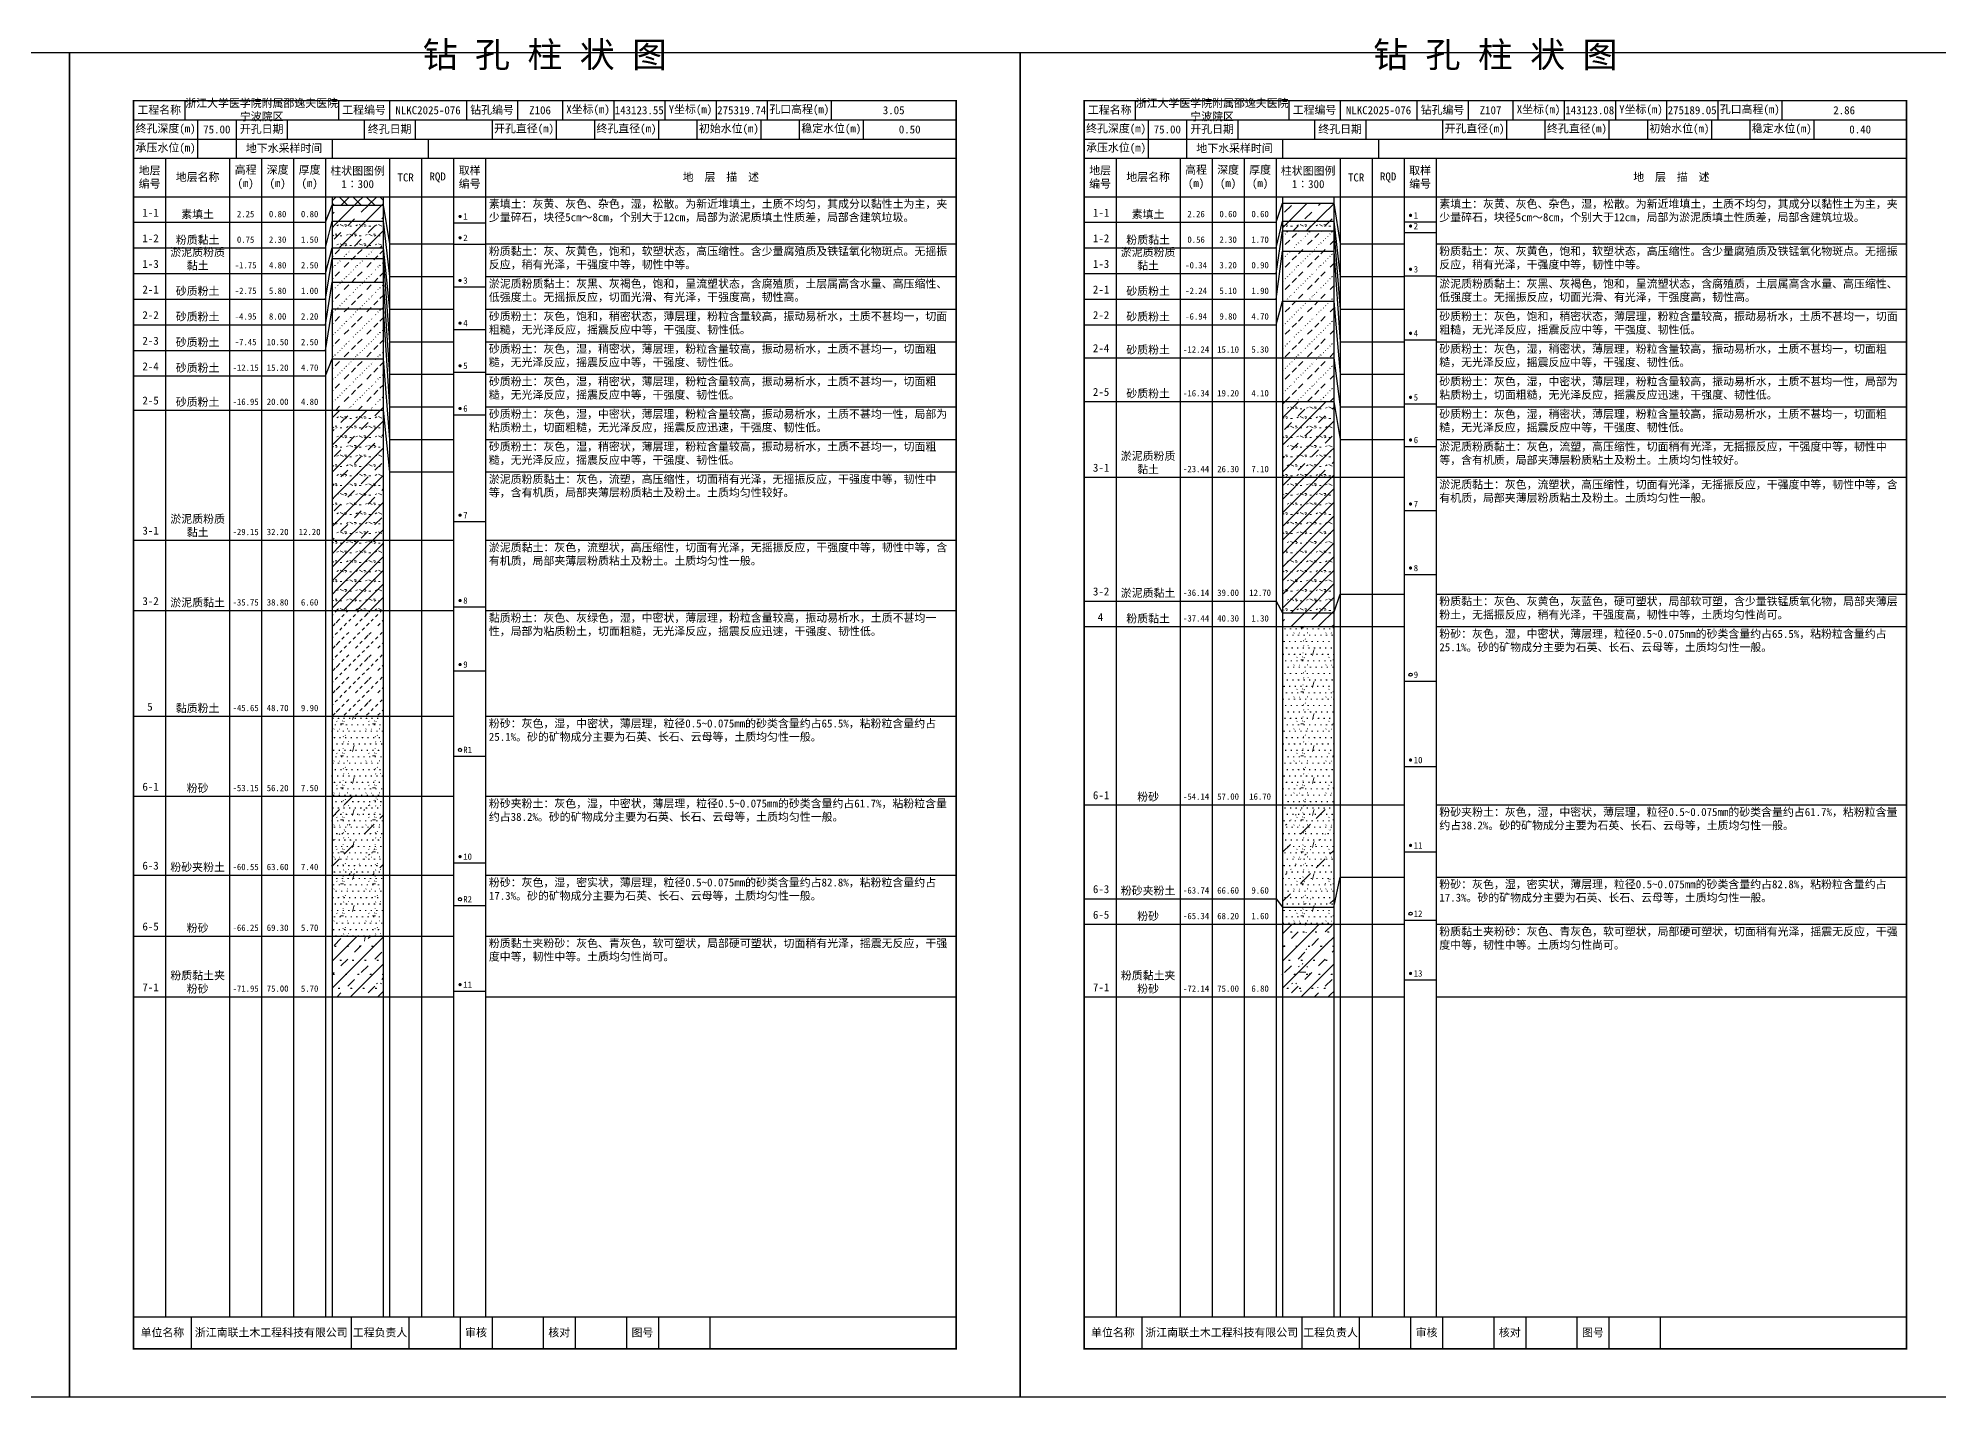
# Model space of a CAD drawing. Extents: x 297 to 65340, y 0 to 425.
# Drawn here: x 63845 to 64439, y 0 to 425 of the extents above; entities that cross this region are included whole.
import ezdxf
from ezdxf.enums import TextEntityAlignment as Align

# ---------------------------------------------------------------- set-up
doc = ezdxf.new("R2010")
doc.units = 0
doc.layers.get('0').update_dxf_attribs({"linetype": 'CONTINUOUS'})
doc.layers.add('FRAME', color=7, linetype='CONTINUOUS')
doc.layers.add('STRATUM', color=7, linetype='CONTINUOUS')
doc.layers.add('HATCH', color=7, linetype='CONTINUOUS', lineweight=13)
doc.styles.add('ST', font='')
doc.styles.get('ST').set_extended_font_data('SimSun')
pattern_1 = [(45, (0, 0), (-4.2426407, 4.2426407), [10, 0]), (45, (1.061, -3.182), (-2.12132034, 6.36396103), [3, -3])]
pattern_2 = [(45, (0, 0), (-4.2426407, 4.2426407), [10, 0]), (45, (1.061, -3.182), (-2.12132034, 6.36396103), [3, -3]), (26.565, (1.0741, -0.2536), (5.99982296, 5.99981224), [0.567, -12.849]), (0, (0.507, -0.2536), (0, 6), [0.567, -5.433]), (26.565, (-1.5813, 0), (5.99982296, 5.99981224), [0.567, -12.849]), (0, (-1.074, 0.2536), (0, 6), [0.567, -5.433]), (153.435, (0.5071, -0.2536), (-5.9998176, -5.36e-06), [1.134, -12.2826]), (26.565, (4.0741, 2.7464), (5.99982296, 5.99981224), [0.567, -12.849]), (0, (3.507, 2.7464), (0, 6), [0.567, -5.433]), (26.565, (1.4187, 3), (5.99982296, 5.99981224), [0.567, -12.849]), (0, (1.926, 3.2536), (0, 6), [0.567, -5.433]), (153.435, (3.5071, 2.7464), (-5.9998176, -5.36e-06), [1.134, -12.2826])]
pattern_3 = [(45.000006, (0, 0), (-7.3e-07, 6.99998237), [1.971956, -7.927535]), (45.000006, (2.813, 2.829), (-7.3e-07, 6.99998237), [1.99367, -7.905828]), (45.000006, (5.0675, 5.082), (-7.3e-07, 6.99998237), [1.813609, -8.085882]), (26.565052, (0, 3.5), (7.00000042, 7.00000017), [0.0965, -15.555976]), (36.869899, (0.7, 4.2), (6.999999835, 7.000000165), [0.197747, -34.802253]), (315.00001, (3.5, 6.976), (6.99998237, 1.22e-06), [0.033054, -9.866441]), (26.565052, (3.5, 0), (7.00000042, 7.00000017), [0.144749, -15.507727]), (26.565052, (4.2, 0.7), (7.00000042, 7.00000017), [0.10528, -15.547196]), (90.000004, (4.55, 1.05), (-7, -5e-07), [0.028767, -6.971233]), (26.565052, (4.9, 1.4), (7.00000042, 7.00000017), [0.091014, -31.213938]), (36.869899, (5.6, 2.1), (6.999999835, 7.000000165), [0.110692, -34.889308]), (45.000002, (6.3, 2.8), (-2.4e-07, 6.99998237), [0.109112, -9.790383]), (315.00001, (6.914, 3.548), (6.99998237, 1.22e-06), [0.033054, -9.866441]), (36.869898, (1.4, 4.9), (6.999999957, 7.000000043), [0.10224, -34.89776]), (53.130103, (2.1, 5.6), (13.999999763, 21.000000158), [0.134384, -34.865616]), (53.130103, (2.8, 6.3), (13.999999763, 21.000000158), [0.126246, -34.873754])]
pattern_4 = [(45, (0, 0), (-2.12132034, 2.12132034), [10, 0]), (26.565, (1.0741, -0.2536), (5.99982296, 5.99981224), [0.567, -12.849]), (0, (0.507, -0.2536), (0, 6), [0.567, -5.433]), (26.565, (-1.5813, 0), (5.99982296, 5.99981224), [0.567, -12.849]), (0, (-1.074, 0.2536), (0, 6), [0.567, -5.433]), (153.435, (0.5071, -0.2536), (-5.9998176, -5.36e-06), [1.134, -12.2826]), (26.565, (4.0741, 2.7464), (5.99982296, 5.99981224), [0.567, -12.849]), (0, (3.507, 2.7464), (0, 6), [0.567, -5.433]), (26.565, (1.4187, 3), (5.99982296, 5.99981224), [0.567, -12.849]), (0, (1.926, 3.2536), (0, 6), [0.567, -5.433]), (153.435, (3.5071, 2.7464), (-5.9998176, -5.36e-06), [1.134, -12.2826])]
pattern_5 = [(82.875, (-0.8346, -1.206), (0.00036925, 10.000176442), [0.08929, -80.53371]), (143.13, (-0.7336, -1.2818), (-29.99996427, 20.00005359), [0.12627, -49.87373]), (172.875, (-0.5564, -1.304), (-70.000245666, 9.999660329), [0.17857, -80.44443]), (206.565, (-0.378, -1.2147), (-9.99970493, -9.99968706), [0.19954, -22.16046]), (243.435, (-0.2887, -1.0363), (8.93e-06, -9.999696), [0.19954, -22.16146]), (255.964, (-0.1994, -0.679), (-0.00020004, -9.99950129), [0.36813, -40.86287]), (255.964, (0.1106, 0.561), (-0.00020004, -9.99950129), [1.27838, -39.95262]), (255.964, (0.179, 0.835), (-0.00020004, -9.99950129), [0.28235, -40.94865]), (216.87, (0.3694, 1.0892), (-9.999982136, -10.000017864), [0.12627, -49.87373]), (243.435, (0.2683, 1.0135), (8.93e-06, -9.999696), [0.19954, -22.16146]), (206.565, (0.548, 1.1785), (-9.99970493, -9.99968706), [0.19954, -22.16046]), (172.875, (0.725, 1.1563), (-70.000245666, 9.999660329), [0.17857, -80.44443]), (143.13, (0.826, 1.0806), (-29.99996427, 20.00005359), [0.12627, -49.87373]), (82.875, (0.815, 0.992), (0.00036925, 10.000176442), [0.08929, -80.53371]), (0, (-0.33, 0.34), (0, 10), [0.89286, -9.10714]), (0, (0.025, 0), (1, 2), [0, -1.75]), (0, (0, 0.025), (1, 2), [0, -1.75]), (0, (0, 0), (1, 2), [0, -1.75]), (0, (-0.025, 0), (1, 2), [0, -1.75]), (0, (0, -0.025), (1, 2), [0, -1.75])]
pattern_6 = [(45.000006, (0, 0), (-1.6e-06, 15.3999612), [4.3383032, -17.440577]), (45.000006, (6.188, 6.223), (-1.6e-06, 15.3999612), [4.386074, -17.3928216]), (45.000006, (11.148, 11.181), (-1.6e-06, 15.3999612), [3.9899398, -17.7889404]), (26.565052, (0, 7.7), (15.4000009, 15.4000004), [0.2123, -34.2231472]), (36.869899, (1.54, 9.24), (15.39999964, 15.40000036), [0.4350434, -76.5649566]), (315.00001, (7.7, 15.347), (15.3999612, 2.7e-06), [0.0727188, -21.7061702]), (26.565052, (7.7, 0), (15.4000009, 15.4000004), [0.3184478, -34.1169994]), (26.565052, (9.24, 1.54), (15.4000009, 15.4000004), [0.231616, -34.2038312]), (90.000004, (10.01, 2.31), (-15.4, -1e-06), [0.0632874, -15.3367126]), (26.565052, (10.78, 3.08), (15.4000009, 15.4000004), [0.200231, -68.6706636]), (36.869899, (12.32, 4.62), (15.39999964, 15.40000036), [0.2435224, -76.7564776]), (45.000002, (13.86, 6.16), (-5e-07, 15.3999612), [0.2400464, -21.5388426]), (315.00001, (15.211, 7.805), (15.3999612, 2.7e-06), [0.0727188, -21.7061702]), (36.869898, (3.08, 10.78), (15.3999999, 15.4000001), [0.224928, -76.775072]), (53.130103, (4.62, 12.32), (30.79999948, 46.20000035), [0.2956448, -76.7043552]), (53.130103, (6.16, 13.86), (30.79999948, 46.20000035), [0.2777412, -76.7222588])]
pattern_7 = [(82.875, (-1.8361, -2.6533), (0.00081235, 22.00038817), [0.196438, -177.174162]), (143.13, (-1.614, -2.82), (-65.9999214, 44.0001179), [0.277794, -109.722206]), (172.875, (-1.224, -2.8687), (-154.00054047, 21.99925272), [0.392854, -176.977746]), (206.565, (-0.831, -2.672), (-21.9993508, -21.9993115), [0.438988, -48.753012]), (243.435, (-0.635, -2.28), (1.96e-05, -21.9993312), [0.438988, -48.755212]), (255.964, (-0.4387, -1.494), (-0.0004401, -21.99890283), [0.809886, -89.898314]), (255.964, (0.2434, 1.2344), (-0.0004401, -21.99890283), [2.812436, -87.895764]), (255.964, (0.394, 1.837), (-0.0004401, -21.99890283), [0.62117, -90.08703]), (216.87, (0.8126, 2.3963), (-21.9999607, -22.0000393), [0.277794, -109.722206]), (243.435, (0.59, 2.23), (1.96e-05, -21.9993312), [0.438988, -48.755212]), (206.565, (1.205, 2.593), (-21.9993508, -21.9993115), [0.438988, -48.753012]), (172.875, (1.595, 2.544), (-154.00054047, 21.99925272), [0.392854, -176.977746]), (143.13, (1.8173, 2.3772), (-65.9999214, 44.0001179), [0.277794, -109.722206]), (82.875, (1.793, 2.1823), (0.00081235, 22.00038817), [0.196438, -177.174162]), (0, (-0.725, 0.748), (0, 22), [1.964292, -20.035708]), (0, (0.055, 0), (2.2, 4.4), [0, -3.85]), (0, (0, 0.055), (2.2, 4.4), [0, -3.85]), (0, (0, 0), (2.2, 4.4), [0, -3.85]), (0, (-0.055, 0), (2.2, 4.4), [0, -3.85]), (0, (0, -0.055), (2.2, 4.4), [0, -3.85])]

# ---------------------------------------------------------------- blocks, each defined once
blk = doc.blocks.new('SolidCircle')
at = {"const_width": 0.5}
blk.add_lwpolyline([(-0.25, 0, 1), (0.25, 0, 1)], format="xyb", close=True, dxfattribs=at)

msp = doc.modelspace()

# ---------------------------------------------------------------- hatches: boundary and pattern name
at = {"layer": 'HATCH'}
h = msp.add_hatch(dxfattribs=at)
h.set_pattern_fill('STT', color=256, style=0)
h.set_pattern_definition([(45, (0, 0), (-2.12132034, 2.12132034), [10, 0]), (135, (0, 0), (-2.12132034, -2.12132034), [10, 0])])
h.paths.add_polyline_path([(63953, 375), (63937, 375), (63937, 372.33), (63953, 372.33)])
h = msp.add_hatch(dxfattribs=at)
h.set_pattern_fill('FZNT', color=256, style=0)
h.set_pattern_definition(pattern_1)
h.paths.add_polyline_path([(63953, 372.33), (63937, 372.33), (63937, 367.33), (63953, 367.33)])
h = msp.add_hatch(dxfattribs=at)
h.set_pattern_fill('FZNT', color=256, style=0)
h.set_pattern_definition(pattern_1)
h.paths.add_polyline_path([(64250, 373), (64234, 373), (64234, 367.33), (64250, 367.33)])
h = msp.add_hatch(dxfattribs=at)
h.set_pattern_fill('YNFNT', color=256, style=0)
h.set_pattern_definition(pattern_2)
h.paths.add_polyline_path([(63953, 367.33), (63937, 367.33), (63937, 359), (63953, 359)])
h = msp.add_hatch(dxfattribs=at)
h.set_pattern_fill('YNFNT', color=256, style=0)
h.set_pattern_definition(pattern_2)
h.paths.add_polyline_path([(64250, 367.33), (64234, 367.33), (64234, 364.33), (64250, 364.33)])
h = msp.add_hatch(dxfattribs=at)
h.set_pattern_fill('SZFT', color=256, style=0)
h.set_pattern_definition(pattern_3)
h.paths.add_polyline_path([(64250, 364.33), (64234, 364.33), (64234, 358), (64250, 358)])
h = msp.add_hatch(dxfattribs=at)
h.set_pattern_fill('SZFT', color=256, style=0)
h.set_pattern_definition(pattern_3)
h.paths.add_polyline_path([(63953, 359), (63937, 359), (63937, 355.67), (63953, 355.67)])
h = msp.add_hatch(dxfattribs=at)
h.set_pattern_fill('SZFT', color=256, style=0)
h.set_pattern_definition(pattern_3)
h.paths.add_polyline_path([(64250, 358), (64234, 358), (64234, 342.33), (64250, 342.33)])
h = msp.add_hatch(dxfattribs=at)
h.set_pattern_fill('SZFT', color=256, style=0)
h.set_pattern_definition(pattern_3)
h.paths.add_polyline_path([(63953, 355.67), (63937, 355.67), (63937, 348.33), (63953, 348.33)])
h = msp.add_hatch(dxfattribs=at)
h.set_pattern_fill('SZFT', color=256, style=0)
h.set_pattern_definition(pattern_3)
h.paths.add_polyline_path([(63953, 348.33), (63937, 348.33), (63937, 340), (63953, 340)])
h = msp.add_hatch(dxfattribs=at)
h.set_pattern_fill('SZFT', color=256, style=0)
h.set_pattern_definition(pattern_3)
h.paths.add_polyline_path([(63953, 340), (63937, 340), (63937, 324.33), (63953, 324.33)])
h = msp.add_hatch(dxfattribs=at)
h.set_pattern_fill('SZFT', color=256, style=0)
h.set_pattern_definition(pattern_3)
h.paths.add_polyline_path([(64250, 342.33), (64234, 342.33), (64234, 324.67), (64250, 324.67)])
h = msp.add_hatch(dxfattribs=at)
h.set_pattern_fill('SZFT', color=256, style=0)
h.set_pattern_definition(pattern_3)
h.paths.add_polyline_path([(63953, 324.33), (63937, 324.33), (63937, 308.33), (63953, 308.33)])
h = msp.add_hatch(dxfattribs=at)
h.set_pattern_fill('SZFT', color=256, style=0)
h.set_pattern_definition(pattern_3)
h.paths.add_polyline_path([(64250, 324.67), (64234, 324.67), (64234, 311), (64250, 311)])
h = msp.add_hatch(dxfattribs=at)
h.set_pattern_fill('YNFNT', color=256, style=0)
h.set_pattern_definition(pattern_2)
h.paths.add_polyline_path([(64250, 311), (64234, 311), (64234, 287.33), (64250, 287.33)])
h = msp.add_hatch(dxfattribs=at)
h.set_pattern_fill('YNFNT', color=256, style=0)
h.set_pattern_definition(pattern_2)
h.paths.add_polyline_path([(63953, 308.33), (63937, 308.33), (63937, 267.67), (63953, 267.67)])
h = msp.add_hatch(dxfattribs=at)
h.set_pattern_fill('YNNT', color=256, style=0)
h.set_pattern_definition(pattern_4)
h.paths.add_polyline_path([(64250, 287.33), (64234, 287.33), (64234, 245), (64250, 245)])
h = msp.add_hatch(dxfattribs=at)
h.set_pattern_fill('YNNT', color=256, style=0)
h.set_pattern_definition(pattern_4)
h.paths.add_polyline_path([(63953, 267.67), (63937, 267.67), (63937, 245.67), (63953, 245.67)])
h = msp.add_hatch(dxfattribs=at)
h.set_pattern_fill('NZFT', color=256, style=0)
h.set_pattern_definition([(45.000005, (0, 0), (-6e-07, 6.99998237), [0.947297, -8.952198]), (45.000005, (1.4, 1.4), (-6e-07, 6.99998237), [0.986898, -8.912597]), (45.000005, (2.8, 2.8), (-6e-07, 6.99998237), [1.060182, -8.839313]), (45.000005, (4.2, 4.2), (-6e-07, 6.99998237), [0.949178, -8.950318]), (45.000005, (5.6, 5.6), (-6e-07, 6.99998237), [1.036501, -8.862994]), (45.000005, (3.5, 0), (-6e-07, 6.99998237), [1.013348, -8.886147]), (45.000005, (4.9, 1.4), (-6e-07, 6.99998237), [1.078956, -12.120371]), (45.000005, (6.3, 2.8), (-6e-07, 6.99998237), [0.998824, -8.900671]), (45.000003, (0.7, 4.2), (-3.7e-07, 6.99998237), [1.05533, -8.844165]), (45.000003, (2.1, 5.6), (-3.7e-07, 6.99998237), [1.036501, -8.862994])])
h.paths.add_polyline_path([(63953, 245.67), (63937, 245.67), (63937, 212.67), (63953, 212.67)])
h = msp.add_hatch(dxfattribs=at)
h.set_pattern_fill('FZNT', color=256, style=0)
h.set_pattern_definition(pattern_1)
h.paths.add_polyline_path([(64250, 245), (64234, 245), (64234, 240.67), (64250, 240.67)])
h = msp.add_hatch(dxfattribs=at)
h.set_pattern_fill('FS', color=256, style=0)
h.set_pattern_definition(pattern_5)
h.paths.add_polyline_path([(64250, 240.67), (64234, 240.67), (64234, 185), (64250, 185)])
h = msp.add_hatch(dxfattribs=at)
h.set_pattern_fill('FS', color=256, style=0)
h.set_pattern_definition(pattern_5)
h.paths.add_polyline_path([(63953, 212.67), (63937, 212.67), (63937, 187.67), (63953, 187.67)])
h = msp.add_hatch(dxfattribs=at)
h.set_pattern_fill('FS', color=256, style=0)
h.set_pattern_definition(pattern_5)
h.paths.add_polyline_path([(63953, 187.67), (63937, 187.67), (63937, 163), (63953, 163)])
h = msp.add_hatch(dxfattribs=at)
h.set_pattern_fill('SZFT', color=256, scale=2.2, style=0)
h.set_pattern_definition(pattern_6)
h.paths.add_polyline_path([(63953, 187.67), (63937, 187.67), (63937, 163), (63953, 163)])
h = msp.add_hatch(dxfattribs=at)
h.set_pattern_fill('FS', color=256, style=0)
h.set_pattern_definition(pattern_5)
h.paths.add_polyline_path([(64250, 185), (64234, 185), (64234, 153), (64250, 153)])
h = msp.add_hatch(dxfattribs=at)
h.set_pattern_fill('SZFT', color=256, scale=2.2, style=0)
h.set_pattern_definition(pattern_6)
h.paths.add_polyline_path([(64250, 185), (64234, 185), (64234, 153), (64250, 153)])
h = msp.add_hatch(dxfattribs=at)
h.set_pattern_fill('FS', color=256, style=0)
h.set_pattern_definition(pattern_5)
h.paths.add_polyline_path([(63953, 163), (63937, 163), (63937, 144), (63953, 144)])
h = msp.add_hatch(dxfattribs=at)
h.set_pattern_fill('FS', color=256, style=0)
h.set_pattern_definition(pattern_5)
h.paths.add_polyline_path([(64250, 153), (64234, 153), (64234, 147.67), (64250, 147.67)])
h = msp.add_hatch(dxfattribs=at)
h.set_pattern_fill('FZNT', color=256, style=0)
h.set_pattern_definition(pattern_1)
h.paths.add_polyline_path([(63953, 144), (63937, 144), (63937, 125), (63953, 125)])
h = msp.add_hatch(dxfattribs=at)
h.set_pattern_fill('FS', color=256, scale=2.2, style=0)
h.set_pattern_definition(pattern_7)
h.paths.add_polyline_path([(63953, 144), (63937, 144), (63937, 125), (63953, 125)])
h = msp.add_hatch(dxfattribs=at)
h.set_pattern_fill('FZNT', color=256, style=0)
h.set_pattern_definition(pattern_1)
h.paths.add_polyline_path([(64250, 147.67), (64234, 147.67), (64234, 125), (64250, 125)])
h = msp.add_hatch(dxfattribs=at)
h.set_pattern_fill('FS', color=256, scale=2.2, style=0)
h.set_pattern_definition(pattern_7)
h.paths.add_polyline_path([(64250, 147.67), (64234, 147.67), (64234, 125), (64250, 125)])

# ---------------------------------------------------------------- linework, layer by layer
at = {"layer": 'FRAME', "color": 245, "linetype": 'Continuous'}
for points in [[(63558, 0), (63855, 0), (63855, 420), (63558, 420)], [(63855, 0), (64152, 0), (64152, 420), (63855, 420)], [(64152, 0), (64449, 0), (64449, 420), (64152, 420)]]:
    msp.add_lwpolyline(points, close=True, dxfattribs=at)
at = {"layer": 'FRAME', "linetype": 'Continuous', "const_width": 0.5}
for points in [[(63875, 15), (64132, 15), (64132, 405), (63875, 405)], [(64172, 15), (64429, 15), (64429, 405), (64172, 405)]]:
    msp.add_lwpolyline(points, close=True, dxfattribs=at)
at = {"layer": 'FRAME', "color": 0, "linetype": 'Continuous'}
for points in [[(63891, 405), (63891, 399)], [(63939, 405), (63939, 399)], [(63955, 405), (63955, 399)], [(63979, 405), (63979, 399)], [(63995, 405), (63995, 399)], [(64009, 405), (64009, 399)], [(64025, 405), (64025, 399)], [(64041, 405), (64041, 399)], [(64057, 405), (64057, 399)], [(64073, 405), (64073, 399)], [(64093, 405), (64093, 399)], [(64132, 405), (64132, 399)], [(64188, 405), (64188, 399)], [(64236, 405), (64236, 399)], [(64252, 405), (64252, 399)], [(64276, 405), (64276, 399)], [(64292, 405), (64292, 399)], [(64306, 405), (64306, 399)], [(64322, 405), (64322, 399)], [(64338, 405), (64338, 399)], [(64354, 405), (64354, 399)], [(64370, 405), (64370, 399)], [(64390, 405), (64390, 399)], [(64429, 405), (64429, 399)], [(63875, 399), (64132, 399)], [(63895, 399), (63895, 393)], [(63907, 399), (63907, 393)], [(63923, 399), (63923, 393)], [(63947, 399), (63947, 393)], [(63963, 399), (63963, 393)], [(63987, 399), (63987, 393)], [(64007, 399), (64007, 393)], [(64019, 399), (64019, 393)], [(64039, 399), (64039, 393)], [(64051, 399), (64051, 393)], [(64071, 399), (64071, 393)], [(64083, 399), (64083, 393)], [(64103, 399), (64103, 393)], [(64132, 399), (64132, 393)], [(64172, 399), (64429, 399)], [(64192, 399), (64192, 393)], [(64204, 399), (64204, 393)], [(64220, 399), (64220, 393)], [(64244, 399), (64244, 393)], [(64260, 399), (64260, 393)], [(64284, 399), (64284, 393)], [(64304, 399), (64304, 393)], [(64316, 399), (64316, 393)], [(64336, 399), (64336, 393)], [(64348, 399), (64348, 393)], [(64368, 399), (64368, 393)], [(64380, 399), (64380, 393)], [(64400, 399), (64400, 393)], [(64429, 399), (64429, 393)], [(63875, 393), (64132, 393)], [(63895, 393), (63895, 387)], [(63907, 393), (63907, 387)], [(63937, 393), (63937, 387)], [(63967, 393), (63967, 387)], [(64172, 393), (64429, 393)], [(64192, 393), (64192, 387)], [(64204, 393), (64204, 387)], [(64234, 393), (64234, 387)], [(64264, 393), (64264, 387)], [(63875, 387), (64132, 387)], [(63885, 387), (63885, 25)], [(63905, 387), (63905, 25)], [(63915, 387), (63915, 25)], [(63925, 387), (63925, 25)], [(63935, 387), (63935, 25)], [(63955, 387), (63955, 25)], [(63965, 387), (63965, 25)], [(63975, 387), (63975, 25)], [(63985, 387), (63985, 25)], [(64132, 387), (64132, 25)], [(64172, 387), (64429, 387)], [(64182, 387), (64182, 25)], [(64202, 387), (64202, 25)], [(64212, 387), (64212, 25)], [(64222, 387), (64222, 25)], [(64232, 387), (64232, 25)], [(64252, 387), (64252, 25)], [(64262, 387), (64262, 25)], [(64272, 387), (64272, 25)], [(64282, 387), (64282, 25)], [(64429, 387), (64429, 25)], [(63875, 375), (64132, 375)], [(63937, 375), (63937, 25)], [(63953, 375), (63953, 25)], [(64172, 375), (64429, 375)], [(64234, 375), (64234, 25)], [(64250, 375), (64250, 25)], [(63875, 25), (64132, 25)], [(63893, 25), (63893, 15)], [(63943, 25), (63943, 15)], [(63961, 25), (63961, 15)], [(63977, 25), (63977, 15)], [(63987, 25), (63987, 15)], [(64003, 25), (64003, 15)], [(64013, 25), (64013, 15)], [(64029, 25), (64029, 15)], [(64039, 25), (64039, 15)], [(64055, 25), (64055, 15)], [(64172, 25), (64429, 25)], [(64190, 25), (64190, 15)], [(64240, 25), (64240, 15)], [(64258, 25), (64258, 15)], [(64274, 25), (64274, 15)], [(64284, 25), (64284, 15)], [(64300, 25), (64300, 15)], [(64310, 25), (64310, 15)], [(64326, 25), (64326, 15)], [(64336, 25), (64336, 15)], [(64352, 25), (64352, 15)]]:
    msp.add_lwpolyline(points, dxfattribs=at)
at = {"layer": 'STRATUM', "linetype": 'Continuous'}
for points in [[(63935, 367), (63937, 372.33), (63953, 372.33), (63955, 360.23)], [(64232, 367), (64234, 373), (64250, 373), (64252, 360.23)], [(63875, 367), (63885, 367)], [(63885, 367), (63905, 367)], [(63905, 367), (63915, 367)], [(63915, 367), (63925, 367)], [(63925, 367), (63935, 367)], [(63935, 359), (63937, 367.33), (63953, 367.33), (63955, 350.06)], [(63975, 366.83), (63985, 366.83)], [(64172, 367), (64182, 367)], [(64182, 367), (64202, 367)], [(64202, 367), (64212, 367)], [(64212, 367), (64222, 367)], [(64222, 367), (64232, 367)], [(64232, 359), (64234, 367.33), (64250, 367.33), (64252, 350.06)], [(64232, 351), (64234, 364.33), (64250, 364.33), (64252, 339.88)], [(64272, 367.17), (64282, 367.17)], [(64272, 363.83), (64282, 363.83)], [(63875, 359), (63885, 359)], [(63885, 359), (63905, 359)], [(63905, 359), (63915, 359)], [(63915, 359), (63925, 359)], [(63925, 359), (63935, 359)], [(63935, 351), (63937, 359), (63953, 359), (63955, 339.88)], [(63955, 360.23), (63965, 360.23)], [(63965, 360.23), (63975, 360.23)], [(63975, 360.17), (63985, 360.17)], [(63985, 360.23), (64132, 360.23)], [(64172, 359), (64182, 359)], [(64182, 359), (64202, 359)], [(64202, 359), (64212, 359)], [(64212, 359), (64222, 359)], [(64222, 359), (64232, 359)], [(64232, 343), (64234, 358), (64250, 358), (64252, 329.7)], [(64252, 360.23), (64262, 360.23)], [(64262, 360.23), (64272, 360.23)], [(64282, 360.23), (64429, 360.23)], [(63875, 351), (63885, 351)], [(63885, 351), (63905, 351)], [(63905, 351), (63915, 351)], [(63915, 351), (63925, 351)], [(63925, 351), (63935, 351)], [(63935, 343), (63937, 355.67), (63953, 355.67), (63955, 329.7)], [(64172, 351), (64182, 351)], [(64182, 351), (64202, 351)], [(64202, 351), (64212, 351)], [(64212, 351), (64222, 351)], [(64222, 351), (64232, 351)], [(63935, 335), (63937, 348.33), (63953, 348.33), (63955, 319.53)], [(63955, 350.06), (63965, 350.06)], [(63965, 350.06), (63975, 350.06)], [(63975, 346.83), (63985, 346.83)], [(63985, 350.06), (64132, 350.06)], [(64252, 350.06), (64262, 350.06)], [(64262, 350.06), (64272, 350.06)], [(64272, 350.33), (64282, 350.33)], [(64282, 350.06), (64429, 350.06)], [(63875, 343), (63885, 343)], [(63885, 343), (63905, 343)], [(63905, 343), (63915, 343)], [(63915, 343), (63925, 343)], [(63925, 343), (63935, 343)], [(63935, 327), (63937, 340), (63953, 340), (63955, 309.35)], [(63955, 339.88), (63965, 339.88)], [(63965, 339.88), (63975, 339.88)], [(63985, 339.88), (64132, 339.88)], [(64172, 343), (64182, 343)], [(64182, 343), (64202, 343)], [(64202, 343), (64212, 343)], [(64212, 343), (64222, 343)], [(64222, 343), (64232, 343)], [(64232, 335), (64234, 342.33), (64250, 342.33), (64252, 319.53)], [(64252, 339.88), (64262, 339.88)], [(64262, 339.88), (64272, 339.88)], [(64282, 339.88), (64429, 339.88)], [(63875, 335), (63885, 335)], [(63885, 335), (63905, 335)], [(63905, 335), (63915, 335)], [(63915, 335), (63925, 335)], [(63925, 335), (63935, 335)], [(63975, 333.5), (63985, 333.5)], [(64172, 335), (64182, 335)], [(64182, 335), (64202, 335)], [(64202, 335), (64212, 335)], [(64212, 335), (64222, 335)], [(64222, 335), (64232, 335)], [(63875, 327), (63885, 327)], [(63885, 327), (63905, 327)], [(63905, 327), (63915, 327)], [(63915, 327), (63925, 327)], [(63925, 327), (63935, 327)], [(63955, 329.7), (63965, 329.7)], [(63965, 329.7), (63975, 329.7)], [(63985, 329.7), (64132, 329.7)], [(64252, 329.7), (64262, 329.7)], [(64262, 329.7), (64272, 329.7)], [(64272, 330.33), (64282, 330.33)], [(64282, 329.7), (64429, 329.7)], [(63935, 319), (63937, 324.33), (63953, 324.33), (63955, 299.17)], [(64172, 324.67), (64182, 324.67)], [(64182, 324.67), (64202, 324.67)], [(64202, 324.67), (64212, 324.67)], [(64212, 324.67), (64222, 324.67)], [(64222, 324.67), (64232, 324.67)], [(64232, 324.67), (64234, 324.67), (64250, 324.67), (64252, 309.35)], [(63875, 319), (63885, 319)], [(63885, 319), (63905, 319)], [(63905, 319), (63915, 319)], [(63915, 319), (63925, 319)], [(63925, 319), (63935, 319)], [(63955, 319.53), (63965, 319.53)], [(63965, 319.53), (63975, 319.53)], [(63975, 320.17), (63985, 320.17)], [(63985, 319.53), (64132, 319.53)], [(64252, 319.53), (64262, 319.53)], [(64262, 319.53), (64272, 319.53)], [(64282, 319.53), (64429, 319.53)], [(63955, 309.35), (63965, 309.35)], [(63965, 309.35), (63975, 309.35)], [(63985, 309.35), (64132, 309.35)], [(64172, 311), (64182, 311)], [(64182, 311), (64202, 311)], [(64202, 311), (64212, 311)], [(64212, 311), (64222, 311)], [(64222, 311), (64232, 311)], [(64232, 311), (64234, 311), (64250, 311), (64252, 299.17)], [(64252, 309.35), (64262, 309.35)], [(64262, 309.35), (64272, 309.35)], [(64272, 310.33), (64282, 310.33)], [(64282, 309.35), (64429, 309.35)], [(63875, 308.33), (63885, 308.33)], [(63885, 308.33), (63905, 308.33)], [(63905, 308.33), (63915, 308.33)], [(63915, 308.33), (63925, 308.33)], [(63925, 308.33), (63935, 308.33)], [(63935, 308.33), (63937, 308.33), (63953, 308.33), (63955, 289)], [(63975, 306.83), (63985, 306.83)], [(63955, 299.17), (63965, 299.17)], [(63965, 299.17), (63975, 299.17)], [(63985, 299.17), (64132, 299.17)], [(64252, 299.17), (64262, 299.17)], [(64262, 299.17), (64272, 299.17)], [(64272, 297), (64282, 297)], [(64282, 299.17), (64429, 299.17)], [(63955, 289), (63965, 289)], [(63965, 289), (63975, 289)], [(63985, 289), (64132, 289)], [(64172, 287.33), (64182, 287.33)], [(64182, 287.33), (64202, 287.33)], [(64202, 287.33), (64212, 287.33)], [(64212, 287.33), (64222, 287.33)], [(64222, 287.33), (64232, 287.33)], [(64232, 287.33), (64234, 287.33), (64250, 287.33), (64252, 287.33)], [(64252, 287.33), (64262, 287.33)], [(64262, 287.33), (64272, 287.33)], [(64282, 287.33), (64429, 287.33)], [(63975, 273.5), (63985, 273.5)], [(64272, 277), (64282, 277)], [(63875, 267.67), (63885, 267.67)], [(63885, 267.67), (63905, 267.67)], [(63905, 267.67), (63915, 267.67)], [(63915, 267.67), (63925, 267.67)], [(63925, 267.67), (63935, 267.67)], [(63935, 267.67), (63937, 267.67), (63953, 267.67), (63955, 267.67)], [(63955, 267.67), (63965, 267.67)], [(63965, 267.67), (63975, 267.67)], [(63985, 267.67), (64132, 267.67)], [(64272, 257), (64282, 257)], [(64232, 248.67), (64234, 245), (64250, 245), (64252, 250.84)], [(64252, 250.84), (64262, 250.84)], [(64262, 250.84), (64272, 250.84)], [(64282, 250.84), (64429, 250.84)], [(63875, 245.67), (63885, 245.67)], [(63885, 245.67), (63905, 245.67)], [(63905, 245.67), (63915, 245.67)], [(63915, 245.67), (63925, 245.67)], [(63925, 245.67), (63935, 245.67)], [(63935, 245.67), (63937, 245.67), (63953, 245.67), (63955, 245.67)], [(63955, 245.67), (63965, 245.67)], [(63965, 245.67), (63975, 245.67)], [(63975, 246.83), (63985, 246.83)], [(63985, 245.67), (64132, 245.67)], [(64172, 248.67), (64182, 248.67)], [(64182, 248.67), (64202, 248.67)], [(64202, 248.67), (64212, 248.67)], [(64212, 248.67), (64222, 248.67)], [(64222, 248.67), (64232, 248.67)], [(64172, 240.67), (64182, 240.67)], [(64182, 240.67), (64202, 240.67)], [(64202, 240.67), (64212, 240.67)], [(64212, 240.67), (64222, 240.67)], [(64222, 240.67), (64232, 240.67)], [(64232, 240.67), (64234, 240.67), (64250, 240.67), (64252, 240.67)], [(64252, 240.67), (64262, 240.67)], [(64262, 240.67), (64272, 240.67)], [(64282, 240.67), (64429, 240.67)], [(63975, 226.83), (63985, 226.83)], [(64272, 223.67), (64282, 223.67)], [(63875, 212.67), (63885, 212.67)], [(63885, 212.67), (63905, 212.67)], [(63905, 212.67), (63915, 212.67)], [(63915, 212.67), (63925, 212.67)], [(63925, 212.67), (63935, 212.67)], [(63935, 212.67), (63937, 212.67), (63953, 212.67), (63955, 212.67)], [(63955, 212.67), (63965, 212.67)], [(63965, 212.67), (63975, 212.67)], [(63985, 212.67), (64132, 212.67)], [(63975, 200.17), (63985, 200.17)], [(64272, 197), (64282, 197)], [(63875, 187.67), (63885, 187.67)], [(63885, 187.67), (63905, 187.67)], [(63905, 187.67), (63915, 187.67)], [(63915, 187.67), (63925, 187.67)], [(63925, 187.67), (63935, 187.67)], [(63935, 187.67), (63937, 187.67), (63953, 187.67), (63955, 187.67)], [(63955, 187.67), (63965, 187.67)], [(63965, 187.67), (63975, 187.67)], [(63985, 187.67), (64132, 187.67)], [(64172, 185), (64182, 185)], [(64182, 185), (64202, 185)], [(64202, 185), (64212, 185)], [(64212, 185), (64222, 185)], [(64222, 185), (64232, 185)], [(64232, 185), (64234, 185), (64250, 185), (64252, 185)], [(64252, 185), (64262, 185)], [(64262, 185), (64272, 185)], [(64282, 185), (64429, 185)], [(63975, 166.83), (63985, 166.83)], [(64272, 170.33), (64282, 170.33)], [(63875, 163), (63885, 163)], [(63885, 163), (63905, 163)], [(63905, 163), (63915, 163)], [(63915, 163), (63925, 163)], [(63925, 163), (63935, 163)], [(63935, 163), (63937, 163), (63953, 163), (63955, 163)], [(63955, 163), (63965, 163)], [(63965, 163), (63975, 163)], [(63985, 163), (64132, 163)], [(64232, 155.67), (64234, 153), (64250, 153), (64252, 162.43)], [(64252, 162.43), (64262, 162.43)], [(64262, 162.43), (64272, 162.43)], [(64282, 162.43), (64429, 162.43)], [(64172, 155.67), (64182, 155.67)], [(64182, 155.67), (64202, 155.67)], [(64202, 155.67), (64212, 155.67)], [(64212, 155.67), (64222, 155.67)], [(64222, 155.67), (64232, 155.67)], [(63975, 153.5), (63985, 153.5)], [(64272, 149), (64282, 149)], [(63875, 144), (63885, 144)], [(63885, 144), (63905, 144)], [(63905, 144), (63915, 144)], [(63915, 144), (63925, 144)], [(63925, 144), (63935, 144)], [(63935, 144), (63937, 144), (63953, 144), (63955, 144)], [(63955, 144), (63965, 144)], [(63965, 144), (63975, 144)], [(63985, 144), (64132, 144)], [(64172, 147.67), (64182, 147.67)], [(64182, 147.67), (64202, 147.67)], [(64202, 147.67), (64212, 147.67)], [(64212, 147.67), (64222, 147.67)], [(64222, 147.67), (64232, 147.67)], [(64232, 147.67), (64234, 147.67), (64250, 147.67), (64252, 147.67)], [(64252, 147.67), (64262, 147.67)], [(64262, 147.67), (64272, 147.67)], [(64282, 147.67), (64429, 147.67)], [(63875, 125), (63885, 125)], [(63885, 125), (63905, 125)], [(63905, 125), (63915, 125)], [(63915, 125), (63925, 125)], [(63925, 125), (63935, 125)], [(63935, 125), (63937, 125), (63953, 125), (63955, 125)], [(63955, 125), (63965, 125)], [(63965, 125), (63975, 125)], [(63975, 126.83), (63985, 126.83)], [(63985, 125), (64132, 125)], [(64172, 125), (64182, 125)], [(64182, 125), (64202, 125)], [(64202, 125), (64212, 125)], [(64212, 125), (64222, 125)], [(64222, 125), (64232, 125)], [(64232, 125), (64234, 125), (64250, 125), (64252, 125)], [(64252, 125), (64262, 125)], [(64262, 125), (64272, 125)], [(64272, 130.33), (64282, 130.33)], [(64282, 125), (64429, 125)]]:
    msp.add_lwpolyline(points, dxfattribs=at)
at = {"layer": 'STRATUM'}
for centre in [(64274, 225.67), (63977, 202.17), (63977, 155.5), (64274, 151)]:
    msp.add_circle(centre, 0.5, dxfattribs=at)

# ---------------------------------------------------------------- block references
for p in [(63977, 368.83), (64274, 369.17), (63977, 362.17), (64274, 365.83), (64274, 352.33), (63977, 348.83), (63977, 335.5), (64274, 332.33), (63977, 322.17), (63977, 308.83), (64274, 312.33), (64274, 299), (64274, 279), (63977, 275.5), (64274, 259), (63977, 248.83), (63977, 228.83), (64274, 199), (64274, 172.33), (63977, 168.83), (64274, 132.33), (63977, 128.83)]:
    msp.add_blockref('SolidCircle', p, dxfattribs=at)

# ---------------------------------------------------------------- texts
at = {"layer": 'FRAME', "style": 'ST'}
for p in [(64003.5, 413), (64300.5, 413)]:
    msp.add_text('钻 孔 柱 状 图', height=8, dxfattribs=at).set_placement(p, align=Align.BOTTOM_CENTER)
at = {"layer": 'FRAME', "char_height": 2.5, "attachment_point": 5, "style": 'ST'}
for s, insert, width in [('浙江大学医学院附属邵逸夫医院宁波院区', (63915, 402), 48), ('X坐标(m)', (64017, 402), 16), ('Y坐标(m)', (64049, 402), 16), ('孔口高程(m)', (64083, 402), 20), ('浙江大学医学院附属邵逸夫医院宁波院区', (64212, 402), 48), ('X坐标(m)', (64314, 402), 16), ('Y坐标(m)', (64346, 402), 16), ('孔口高程(m)', (64380, 402), 20), ('工程名称', (63883, 402), 16), ('工程编号', (63947, 402), 16), ('NLKC2025-076', (63967, 402), 24), ('钻孔编号', (63987, 402), 16), ('Z106', (64002, 402), 14), ('143123.55', (64033, 402), 16), ('275319.74', (64065, 402), 16), ('3.05', (64112.5, 402), 39), ('工程名称', (64180, 402), 16), ('工程编号', (64244, 402), 16), ('NLKC2025-076', (64264, 402), 24), ('钻孔编号', (64284, 402), 16), ('Z107', (64299, 402), 14), ('143123.08', (64330, 402), 16), ('275189.05', (64362, 402), 16), ('2.86', (64409.5, 402), 39), ('终孔深度(m)', (63885, 396), 20), ('75.00', (63901, 396), 12), ('开孔日期', (63915, 396), 16), ('终孔日期', (63955, 396), 16), ('开孔直径(m)', (63997, 396), 20), ('终孔直径(m)', (64029, 396), 20), ('初始水位(m)', (64061, 396), 20), ('稳定水位(m)', (64093, 396), 20), ('0.50', (64117.5, 396), 29), ('终孔深度(m)', (64182, 396), 20), ('75.00', (64198, 396), 12), ('开孔日期', (64212, 396), 16), ('终孔日期', (64252, 396), 16), ('开孔直径(m)', (64294, 396), 20), ('终孔直径(m)', (64326, 396), 20), ('初始水位(m)', (64358, 396), 20), ('稳定水位(m)', (64390, 396), 20), ('0.40', (64414.5, 396), 29), ('承压水位(m)', (63885, 390), 20), ('地下水采样时间', (63922, 390), 30), ('承压水位(m)', (64182, 390), 20), ('地下水采样时间', (64219, 390), 30), ('地层编号', (63880, 381), 10), ('地层名称', (63895, 381), 20), ('高程\\P(m)', (63910, 381), 10), ('深度\\P(m)', (63920, 381), 10), ('厚度\\P(m)', (63930, 381), 10), ('柱状图图例\\P1∶300', (63945, 381), 20), ('TCR', (63960, 381), 10), ('RQD', (63970, 381), 10), ('取样编号', (63980, 381), 10), ('地  层  描  述', (64058.5, 381), 147), ('地层编号', (64177, 381), 10), ('地层名称', (64192, 381), 20), ('高程\\P(m)', (64207, 381), 10), ('深度\\P(m)', (64217, 381), 10), ('厚度\\P(m)', (64227, 381), 10), ('柱状图图例\\P1∶300', (64242, 381), 20), ('TCR', (64257, 381), 10), ('RQD', (64267, 381), 10), ('取样编号', (64277, 381), 10), ('地  层  描  述', (64355.5, 381), 147), ('单位名称', (63884, 20), 18), ('浙江南联土木工程科技有限公司', (63918, 20), 50), ('工程负责人', (63952, 20), 18), ('审核', (63982, 20), 10), ('核对', (64008, 20), 10), ('图号', (64034, 20), 10), ('单位名称', (64181, 20), 18), ('浙江南联土木工程科技有限公司', (64215, 20), 50), ('工程负责人', (64249, 20), 18), ('审核', (64279, 20), 10), ('核对', (64305, 20), 10), ('图号', (64331, 20), 10)]:
    msp.add_mtext(s, dxfattribs=dict(at, insert=insert, width=width))
at = {"layer": 'STRATUM', "style": 'ST'}
for s, height, p in [('1-1', 2.5, (63877.75, 370)), ('1', 2, (63978, 368.83)), ('1-1', 2.5, (64174.75, 370)), ('1', 2, (64275, 369.17)), ('1-2', 2.5, (63877.75, 362)), ('2', 2, (63978, 362.17)), ('1-2', 2.5, (64174.75, 362)), ('2', 2, (64275, 365.83)), ('1-3', 2.5, (63877.75, 354)), ('1-3', 2.5, (64174.75, 354)), ('3', 2, (64275, 352.33)), ('2-1', 2.5, (63877.75, 346)), ('3', 2, (63978, 348.83)), ('2-1', 2.5, (64174.75, 346)), ('2-2', 2.5, (63877.75, 338)), ('2-2', 2.5, (64174.75, 338)), ('4', 2, (63978, 335.5)), ('4', 2, (64275, 332.33)), ('2-3', 2.5, (63877.75, 330)), ('2-4', 2.5, (64174.75, 327.67)), ('2-4', 2.5, (63877.75, 322)), ('5', 2, (63978, 322.17)), ('2-5', 2.5, (64174.75, 314)), ('2-5', 2.5, (63877.75, 311.33)), ('6', 2, (63978, 308.83)), ('5', 2, (64275, 312.33)), ('6', 2, (64275, 299)), ('3-1', 2.5, (64174.75, 290.33)), ('7', 2, (64275, 279)), ('7', 2, (63978, 275.5)), ('3-1', 2.5, (63877.75, 270.67)), ('8', 2, (64275, 259)), ('3-2', 2.5, (63877.75, 248.67)), ('8', 2, (63978, 248.83)), ('3-2', 2.5, (64174.75, 251.67)), ('4', 2.5, (64176.25, 243.67)), ('9', 2, (63978, 228.83)), ('9', 2, (64275, 225.67)), ('5', 2.5, (63879.25, 215.67)), ('R1', 2, (63978, 202.17)), ('10', 2, (64275, 199)), ('6-1', 2.5, (63877.75, 190.67)), ('6-1', 2.5, (64174.75, 188)), ('11', 2, (64275, 172.33)), ('6-3', 2.5, (63877.75, 166)), ('10', 2, (63978, 168.83)), ('R2', 2, (63978, 155.5)), ('6-3', 2.5, (64174.75, 158.67)), ('6-5', 2.5, (64174.75, 150.67)), ('12', 2, (64275, 151)), ('6-5', 2.5, (63877.75, 147)), ('13', 2, (64275, 132.33)), ('7-1', 2.5, (63877.75, 128)), ('11', 2, (63978, 128.83)), ('7-1', 2.5, (64174.75, 128))]:
    msp.add_text(s, height=height, dxfattribs=at).set_placement(p, align=Align.MIDDLE_LEFT)
for s, p in [('2.25', (63910, 368)), ('0.80', (63920, 368)), ('0.80', (63930, 368)), ('2.26', (64207, 368)), ('0.60', (64217, 368)), ('0.60', (64227, 368)), ('0.75', (63910, 360)), ('2.30', (63920, 360)), ('1.50', (63930, 360)), ('0.56', (64207, 360)), ('2.30', (64217, 360)), ('1.70', (64227, 360)), ('-1.75', (63910, 352)), ('4.80', (63920, 352)), ('2.50', (63930, 352)), ('-0.34', (64207, 352)), ('3.20', (64217, 352)), ('0.90', (64227, 352)), ('-2.75', (63910, 344)), ('5.80', (63920, 344)), ('1.00', (63930, 344)), ('-2.24', (64207, 344)), ('5.10', (64217, 344)), ('1.90', (64227, 344)), ('-4.95', (63910, 336)), ('8.00', (63920, 336)), ('2.20', (63930, 336)), ('-6.94', (64207, 336)), ('9.80', (64217, 336)), ('4.70', (64227, 336)), ('-7.45', (63910, 328)), ('10.50', (63920, 328)), ('2.50', (63930, 328)), ('-12.24', (64207, 325.67)), ('15.10', (64217, 325.67)), ('5.30', (64227, 325.67)), ('-12.15', (63910, 320)), ('15.20', (63920, 320)), ('4.70', (63930, 320)), ('-16.95', (63910, 309.33)), ('20.00', (63920, 309.33)), ('4.80', (63930, 309.33)), ('-16.34', (64207, 312)), ('19.20', (64217, 312)), ('4.10', (64227, 312)), ('-23.44', (64207, 288.33)), ('26.30', (64217, 288.33)), ('7.10', (64227, 288.33)), ('-29.15', (63910, 268.67)), ('32.20', (63920, 268.67)), ('12.20', (63930, 268.67)), ('-36.14', (64207, 249.67)), ('39.00', (64217, 249.67)), ('12.70', (64227, 249.67)), ('-35.75', (63910, 246.67)), ('38.80', (63920, 246.67)), ('6.60', (63930, 246.67)), ('-37.44', (64207, 241.67)), ('40.30', (64217, 241.67)), ('1.30', (64227, 241.67)), ('-45.65', (63910, 213.67)), ('48.70', (63920, 213.67)), ('9.90', (63930, 213.67)), ('-53.15', (63910, 188.67)), ('56.20', (63920, 188.67)), ('7.50', (63930, 188.67)), ('-54.14', (64207, 186)), ('57.00', (64217, 186)), ('16.70', (64227, 186)), ('-60.55', (63910, 164)), ('63.60', (63920, 164)), ('7.40', (63930, 164)), ('-63.74', (64207, 156.67)), ('66.60', (64217, 156.67)), ('9.60', (64227, 156.67)), ('-65.34', (64207, 148.67)), ('68.20', (64217, 148.67)), ('1.60', (64227, 148.67)), ('-66.25', (63910, 145)), ('69.30', (63920, 145)), ('5.70', (63930, 145)), ('-71.95', (63910, 126)), ('75.00', (63920, 126)), ('5.70', (63930, 126)), ('-72.14', (64207, 126)), ('75.00', (64217, 126)), ('6.80', (64227, 126))]:
    msp.add_text(s, height=2, dxfattribs=at).set_placement(p, align=Align.BOTTOM_CENTER)
at = {"layer": 'STRATUM', "char_height": 2.5, "style": 'ST'}
for s, insert, width, attachment_point in [('素填土：灰黄、灰色、杂色，湿，松散。为新近堆填土，土质不均匀，其成分以黏性土为主，夹少量碎石，块径5cm～8cm，个别大于12cm，局部为淤泥质填土性质差，局部含建筑垃圾。', (63986, 374), 146, 1), ('素填土：灰黄、灰色、杂色，湿，松散。为新近堆填土，土质不均匀，其成分以黏性土为主，夹少量碎石，块径5cm～8cm，个别大于12cm，局部为淤泥质填土性质差，局部含建筑垃圾。', (64283, 374), 146, 1), ('素填土', (63895, 368), 20, 8), ('素填土', (64192, 368), 20, 8), ('粉质黏土', (63895, 360), 20, 8), ('粉质黏土', (64192, 360), 20, 8), ('淤泥质粉质黏土', (63895, 352), 20, 8), ('粉质黏土：灰、灰黄色，饱和，软塑状态，高压缩性。含少量腐殖质及铁锰氧化物斑点。无摇振反应，稍有光泽，干强度中等，韧性中等。', (63986, 359.23), 146, 1), ('淤泥质粉质黏土', (64192, 352), 20, 8), ('粉质黏土：灰、灰黄色，饱和，软塑状态，高压缩性。含少量腐殖质及铁锰氧化物斑点。无摇振反应，稍有光泽，干强度中等，韧性中等。', (64283, 359.23), 146, 1), ('砂质粉土', (63895, 344), 20, 8), ('淤泥质粉质黏土：灰黑、灰褐色，饱和，呈流塑状态，含腐殖质，土层属高含水量、高压缩性、低强度土。无摇振反应，切面光滑、有光泽，干强度高，韧性高。', (63986, 349.06), 146, 1), ('砂质粉土', (64192, 344), 20, 8), ('淤泥质粉质黏土：灰黑、灰褐色，饱和，呈流塑状态，含腐殖质，土层属高含水量、高压缩性、低强度土。无摇振反应，切面光滑、有光泽，干强度高，韧性高。', (64283, 349.06), 146, 1), ('砂质粉土', (63895, 336), 20, 8), ('砂质粉土：灰色，饱和，稍密状态，薄层理，粉粒含量较高，振动易析水，土质不甚均一，切面粗糙，无光泽反应，摇震反应中等，干强度、韧性低。', (63986, 338.88), 146, 1), ('砂质粉土', (64192, 336), 20, 8), ('砂质粉土：灰色，饱和，稍密状态，薄层理，粉粒含量较高，振动易析水，土质不甚均一，切面粗糙，无光泽反应，摇震反应中等，干强度、韧性低。', (64283, 338.88), 146, 1), ('砂质粉土', (63895, 328), 20, 8), ('砂质粉土：灰色，湿，稍密状，薄层理，粉粒含量较高，振动易析水，土质不甚均一，切面粗糙，无光泽反应，摇震反应中等，干强度、韧性低。', (63986, 328.7), 146, 1), ('砂质粉土', (64192, 325.67), 20, 8), ('砂质粉土：灰色，湿，稍密状，薄层理，粉粒含量较高，振动易析水，土质不甚均一，切面粗糙，无光泽反应，摇震反应中等，干强度、韧性低。', (64283, 328.7), 146, 1), ('砂质粉土', (63895, 320), 20, 8), ('砂质粉土：灰色，湿，稍密状，薄层理，粉粒含量较高，振动易析水，土质不甚均一，切面粗糙，无光泽反应，摇震反应中等，干强度、韧性低。', (63986, 318.53), 146, 1), ('砂质粉土', (64192, 312), 20, 8), ('砂质粉土：灰色，湿，中密状，薄层理，粉粒含量较高，振动易析水，土质不甚均一性，局部为粘质粉土，切面粗糙，无光泽反应，摇震反应迅速，干强度、韧性低。', (64283, 318.53), 146, 1), ('砂质粉土', (63895, 309.33), 20, 8), ('砂质粉土：灰色，湿，中密状，薄层理，粉粒含量较高，振动易析水，土质不甚均一性，局部为粘质粉土，切面粗糙，无光泽反应，摇震反应迅速，干强度、韧性低。', (63986, 308.35), 146, 1), ('砂质粉土：灰色，湿，稍密状，薄层理，粉粒含量较高，振动易析水，土质不甚均一，切面粗糙，无光泽反应，摇震反应中等，干强度、韧性低。', (64283, 308.35), 146, 1), ('砂质粉土：灰色，湿，稍密状，薄层理，粉粒含量较高，振动易析水，土质不甚均一，切面粗糙，无光泽反应，摇震反应中等，干强度、韧性低。', (63986, 298.17), 146, 1), ('淤泥质粉质黏土：灰色，流塑，高压缩性，切面稍有光泽，无摇振反应，干强度中等，韧性中等，含有机质，局部夹薄层粉质粘土及粉土。土质均匀性较好。', (64283, 298.17), 146, 1), ('淤泥质粉质黏土', (64192, 288.33), 20, 8), ('淤泥质粉质黏土：灰色，流塑，高压缩性，切面稍有光泽，无摇振反应，干强度中等，韧性中等，含有机质，局部夹薄层粉质粘土及粉土。土质均匀性较好。', (63986, 288), 146, 1), ('淤泥质黏土：灰色，流塑状，高压缩性，切面有光泽，无摇振反应，干强度中等，韧性中等，含有机质，局部夹薄层粉质粘土及粉土。土质均匀性一般。', (64283, 286.33), 146, 1), ('淤泥质粉质黏土', (63895, 268.67), 20, 8), ('淤泥质黏土：灰色，流塑状，高压缩性，切面有光泽，无摇振反应，干强度中等，韧性中等，含有机质，局部夹薄层粉质粘土及粉土。土质均匀性一般。', (63986, 266.67), 146, 1), ('淤泥质黏土', (63895, 246.67), 20, 8), ('淤泥质黏土', (64192, 249.67), 20, 8), ('粉质黏土：灰色、灰黄色，灰蓝色，硬可塑状，局部软可塑，含少量铁锰质氧化物，局部夹薄层粉土，无摇振反应，稍有光泽，干强度高，韧性中等，土质均匀性尚可。', (64283, 249.84), 146, 1), ('黏质粉土：灰色、灰绿色，湿，中密状，薄层理，粉粒含量较高，振动易析水，土质不甚均一性，局部为粘质粉土，切面粗糙，无光泽反应，摇震反应迅速，干强度、韧性低。', (63986, 244.67), 146, 1), ('粉质黏土', (64192, 241.67), 20, 8), ('粉砂：灰色，湿，中密状，薄层理，粒径0.5~0.075mm的砂类含量约占65.5%，粘粉粒含量约占25.1%。砂的矿物成分主要为石英、长石、云母等，土质均匀性一般。', (64283, 239.67), 146, 1), ('黏质粉土', (63895, 213.67), 20, 8), ('粉砂：灰色，湿，中密状，薄层理，粒径0.5~0.075mm的砂类含量约占65.5%，粘粉粒含量约占25.1%。砂的矿物成分主要为石英、长石、云母等，土质均匀性一般。', (63986, 211.67), 146, 1), ('粉砂', (63895, 188.67), 20, 8), ('粉砂夹粉土：灰色，湿，中密状，薄层理，粒径0.5~0.075mm的砂类含量约占61.7%，粘粉粒含量约占38.2%。砂的矿物成分主要为石英、长石、云母等，土质均匀性一般。', (63986, 186.67), 146, 1), ('粉砂', (64192, 186), 20, 8), ('粉砂夹粉土：灰色，湿，中密状，薄层理，粒径0.5~0.075mm的砂类含量约占61.7%，粘粉粒含量约占38.2%。砂的矿物成分主要为石英、长石、云母等，土质均匀性一般。', (64283, 184), 146, 1), ('粉砂夹粉土', (63895, 164), 20, 8), ('粉砂：灰色，湿，密实状，薄层理，粒径0.5~0.075mm的砂类含量约占82.8%，粘粉粒含量约占17.3%。砂的矿物成分主要为石英、长石、云母等，土质均匀性一般。', (63986, 162), 146, 1), ('粉砂：灰色，湿，密实状，薄层理，粒径0.5~0.075mm的砂类含量约占82.8%，粘粉粒含量约占17.3%。砂的矿物成分主要为石英、长石、云母等，土质均匀性一般。', (64283, 161.43), 146, 1), ('粉砂夹粉土', (64192, 156.67), 20, 8), ('粉砂', (64192, 148.67), 20, 8), ('粉砂', (63895, 145), 20, 8), ('粉质黏土夹粉砂：灰色、青灰色，软可塑状，局部硬可塑状，切面稍有光泽，摇震无反应，干强度中等，韧性中等。土质均匀性尚可。', (63986, 143), 146, 1), ('粉质黏土夹粉砂：灰色、青灰色，软可塑状，局部硬可塑状，切面稍有光泽，摇震无反应，干强度中等，韧性中等。土质均匀性尚可。', (64283, 146.67), 146, 1), ('粉质黏土夹粉砂', (63895, 126), 20, 8), ('粉质黏土夹粉砂', (64192, 126), 20, 8)]:
    msp.add_mtext(s, dxfattribs=dict(at, insert=insert, width=width, attachment_point=attachment_point))

doc.saveas('drawing.dxf')
